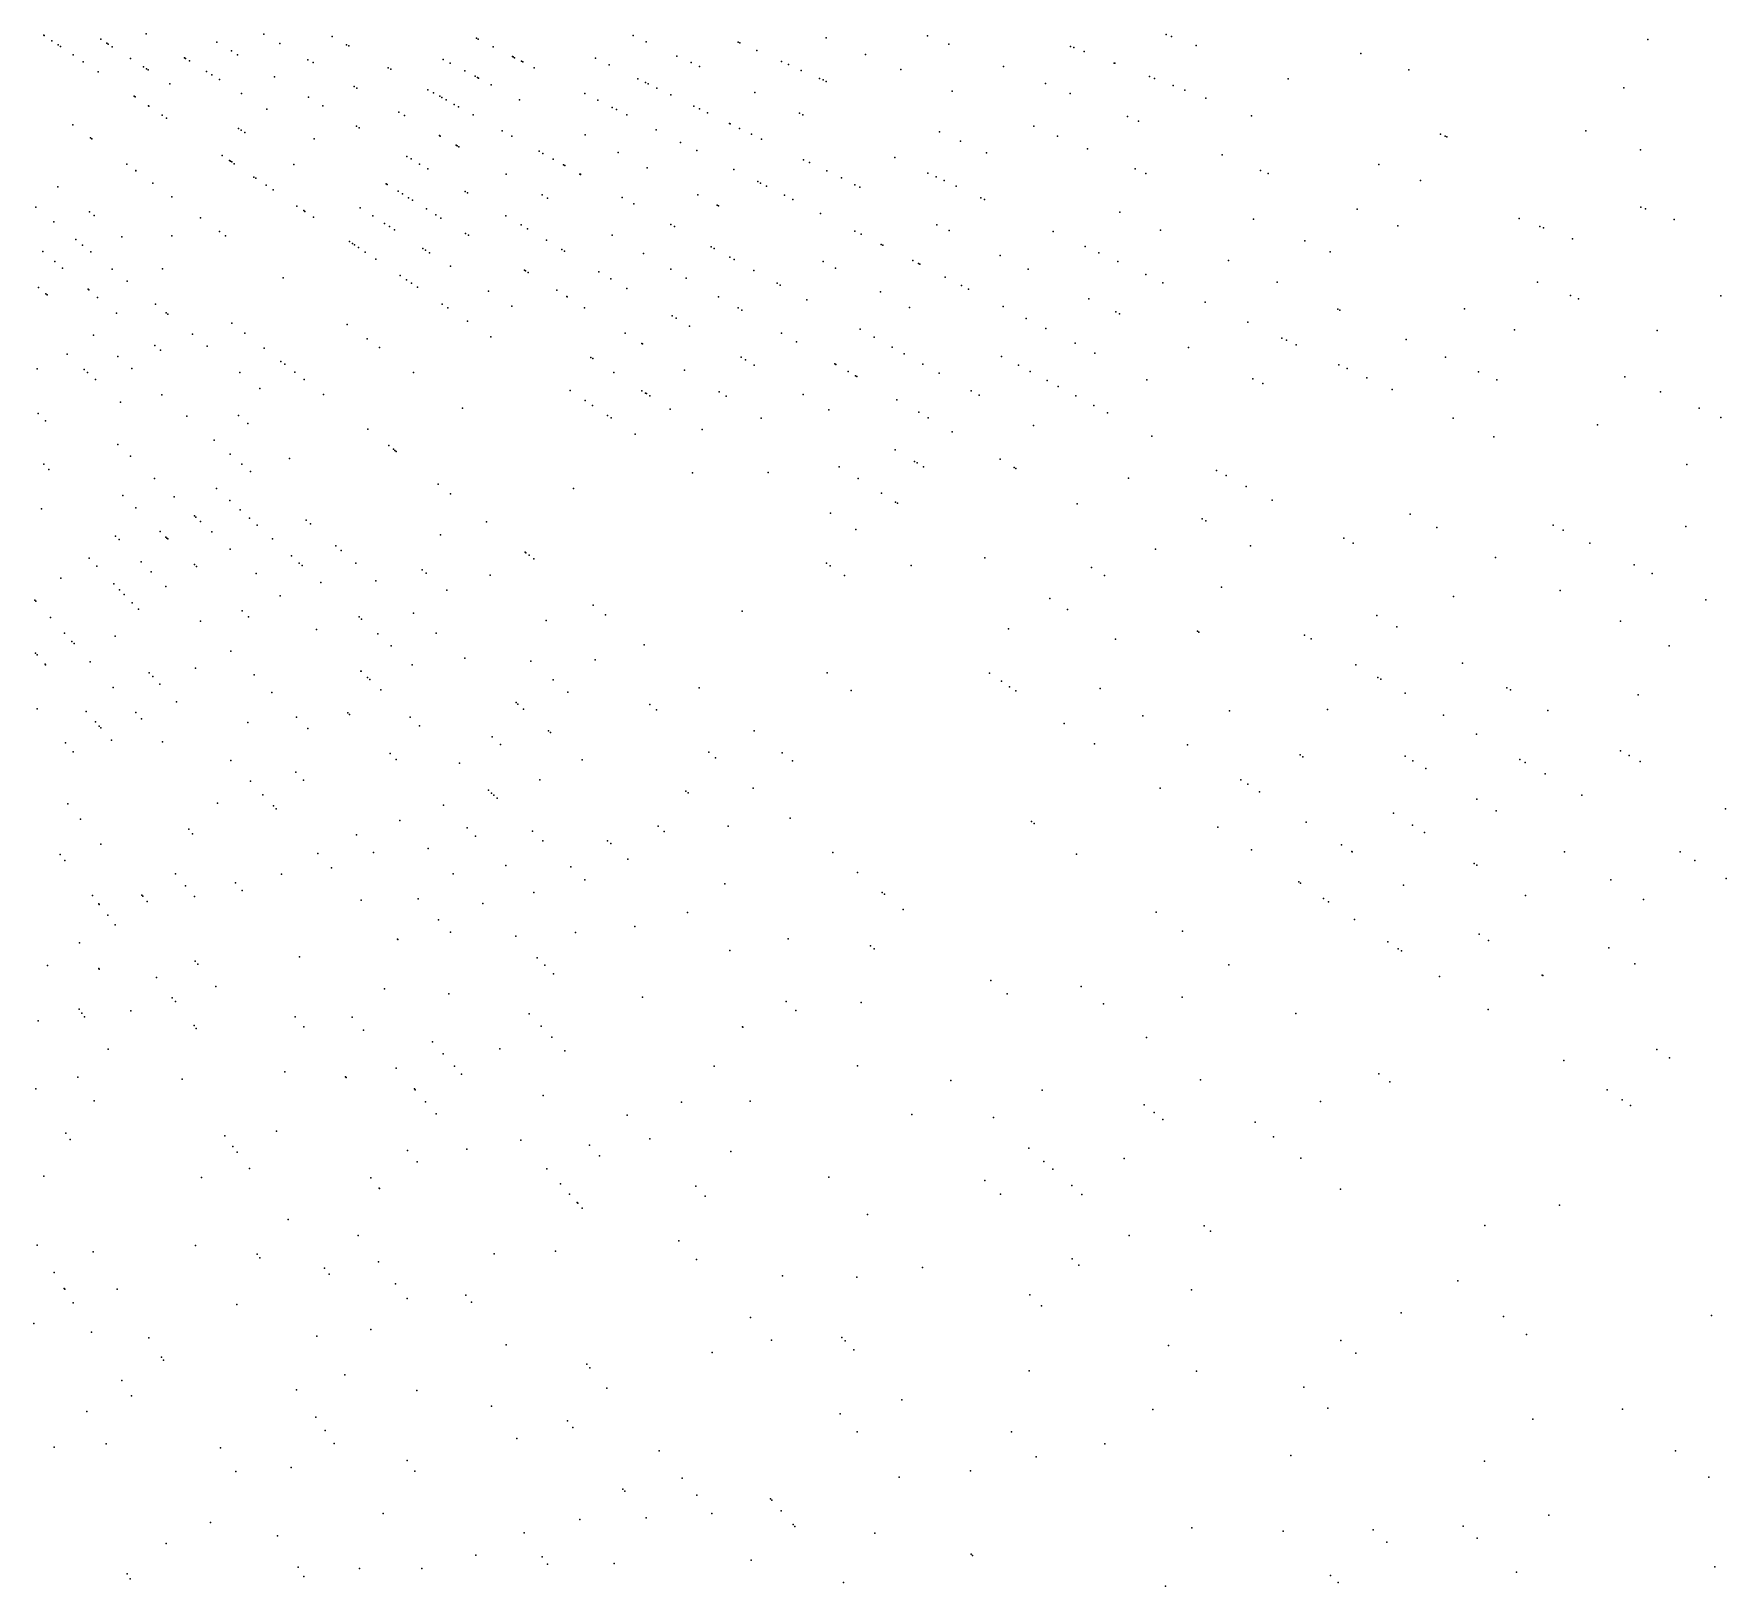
# Model space of a CAD drawing. Header units: metres. Extents: x -4327 to 4266, y -3886 to 3992.
# Drawn here: x 103.6 to 237.5, y -193.2 to -70.3 of the extents above; entities that cross this region are included whole.
import ezdxf

# ---------------------------------------------------------------- set-up
doc = ezdxf.new("R2010")
doc.units = ezdxf.units.M

msp = doc.modelspace()

# ---------------------------------------------------------------- linework, layer by layer
for p in [(104.35, -70.38, -114.64), (104.39, -70.41, 2467.04), (104.98, -70.81, -119.7), (108.85, -70.69, 2463.58), (112.45, -70.27, -117.25), (118.05, -70.93, -118.6), (121.76, -70.3, -117.91), (127.17, -70.49, -115.59), (138.59, -70.62, -116.35), (138.72, -70.68, -116.59), (151, -70.41, -119.87), (152.04, -70.9, -115.63), (159.32, -70.94, -117.43), (159.44, -70.99, 2486.13), (166.27, -70.58, -119.35), (174.29, -70.42, -118.1), (193.18, -70.31, 2465.95), (193.61, -70.47, -119.63), (231.32, -70.72, -99.35), (105.48, -71.15, -115), (105.68, -71.28, -118.8), (106.66, -71.94, -118.99), (109.34, -71.01, -118.23), (109.45, -71.08, -118.09), (109.77, -71.29, -117.66), (111.21, -72.22, -117.25), (115.49, -72.17, -118.84), (115.56, -72.21, -116.45), (119.2, -71.62, -118.57), (119.69, -71.92, -118.67), (123.03, -71.03, 2466.16), (125.26, -72.32, -116.54), (128.32, -71.13, -118.74), (128.49, -71.22, -118.9), (135.96, -72.29, -116.76), (139.92, -71.29, -115.61), (141.44, -72.07, -118.34), (141.51, -72.1, -118.66), (141.62, -72.16, -118.08), (148.01, -72.19, -116.99), (154.47, -72.03, -120.53), (160.8, -71.59, -117.26), (169.39, -71.9, 2485.45), (175.98, -71.1, 2489.78), (185.63, -71.26, 2466.25), (185.89, -71.36, -124.34), (186.7, -71.67, 2480.45), (195.56, -71.18, -120.53), (208.6, -71.83, 2482.72), (107.47, -72.49, 2460.59), (108.66, -73.29, -118.21), (112.24, -72.89, 2488.65), (112.49, -73.05, -120.04), (112.6, -73.12, -119.9), (115.89, -72.41, -115.62), (117.22, -73.25, 2469.89), (117.66, -73.52, -118.95), (122.61, -73.67, -116.93), (125.66, -72.55, -116.78), (125.66, -72.55, -119.94), (131.61, -72.96, -118.03), (131.82, -73.07, 2497.71), (136.52, -72.59, -115.92), (137.68, -73.2, -119.99), (138.49, -73.63, -119.2), (142.16, -72.43, 2465.09), (142.26, -72.49, -117.94), (143.17, -72.95, -119.51), (149.09, -72.72, -120.03), (155.59, -72.55, -118.33), (156.24, -72.86, -117.72), (162.74, -72.46, -116.31), (163.3, -72.7, -116.29), (164.31, -73.16, 2484.5), (172.18, -73.09, 2489.48), (180.32, -72.86, -120.42), (189.07, -72.58, 2478.24), (189.12, -72.6, -117.62), (191.87, -73.65, 2481.5), (212.39, -73.13, 2496.92), (114.32, -74.24, -119.08), (118.25, -73.89, 2467.56), (120, -74.98, -118.01), (128.92, -74.43, -118.47), (129.14, -74.56, -118.55), (134.74, -74.69, -117.08), (135.2, -74.94, 2493.96), (138.67, -73.73, -120.17), (138.76, -73.78, -117.96), (139.76, -74.31, -118.53), (147.18, -74.99, -118.43), (151.36, -73.83, -119.5), (151.97, -74.12, -115.46), (152.18, -74.22, -114.68), (152.87, -74.56, -119.3), (160.62, -74.9, -122.16), (165.75, -73.8, 2487.39), (166.03, -73.92, -114.88), (166.27, -74.03, -119.54), (176.25, -74.82, -125.61), (183.65, -74.2, -114.43), (185.59, -74.98, -124.55), (192.27, -73.8, -120.78), (193.75, -74.37, -120.04), (194.68, -74.73, -118.81), (202.86, -73.83, -124.09), (229.43, -74.55, 2484.06), (111.5, -75.21, -116.98), (111.57, -75.25, -119.92), (112.64, -75.97, -119.21), (112.66, -75.99, -116.51), (122.01, -76.24, -116.31), (125.3, -75.29, -115.82), (126.43, -75.97, -118.97), (135.69, -75.21, -120.19), (135.85, -75.3, -115.39), (136.19, -75.49, -117.8), (136.84, -75.85, -115.97), (137.18, -76.04, -119.61), (142, -75.5, -116.78), (148.2, -75.51, 2485.69), (149.34, -76.09, 2484.6), (149.67, -76.26, -114.44), (153.98, -75.1, 2498.88), (155.8, -75.99, 2488.72), (156.25, -76.21, -122.65), (196.33, -75.36, 2473.58), (106.65, -77.48, 2502.28), (113.71, -76.7, 2499.74), (114.07, -76.94, -118.36), (129.1, -77.57, -118.27), (132.46, -76.48, -117.7), (132.9, -76.73, -116.63), (138.33, -76.68, -118.71), (150.5, -76.69, -116.16), (156.88, -76.52, -117.66), (158.62, -77.36, -117.02), (158.69, -77.4, -123.56), (164.16, -76.55, -114.91), (164.44, -76.68, -114.41), (182.73, -77.57, 2462.26), (190.12, -76.81, -116.83), (190.99, -77.17, 2487.23), (199.96, -76.76, -120.49), (108.04, -78.5, -116.54), (108.16, -78.58, -119.78), (119.75, -77.77, 2502.43), (119.96, -77.9, -116.93), (120.25, -78.09, 2465.58), (125.74, -78.57, -118.41), (129.32, -77.7, -117.94), (135.68, -78.33, -114.42), (135.72, -78.36, -118.96), (140.62, -77.95, -117.69), (141.39, -78.37, -118.6), (147.19, -78.26, -115.85), (152.83, -77.87, 2462.53), (154.76, -78.86, -121.55), (159.42, -77.75, -115.67), (160.38, -78.22, -116.78), (161.16, -78.6, -120.44), (175.25, -78.02, 2498.4), (176.9, -78.76, 2486.47), (184.6, -78.36, 2487.43), (214.91, -78.22, -116.14), (215.28, -78.36, -123.99), (215.42, -78.41, -120.53), (226.41, -77.96, 2479.72), (118.48, -79.91, -117.09), (119.04, -80.29, 2469.08), (119.12, -80.34, -116.93), (133.09, -79.97, -120.84), (133.42, -80.17, -115.37), (136.98, -79.08, 2464.68), (136.98, -79.08, -119.53), (137.08, -79.14, -115.59), (137.2, -79.21, -118.77), (143.55, -79.57, -116.46), (143.84, -79.73, -119.42), (144.68, -80.2, 2472.22), (149.81, -79.66, -115.05), (156.05, -79.51, -117.23), (156.05, -79.51, -117.23), (164.49, -80.23, -118.92), (171.71, -80.07, -119.03), (178.97, -79.68, -124.28), (186.97, -79.36, -120.17), (197.62, -79.84, 2475.09), (230.75, -79.46, 2470.98), (110.91, -80.58, -118.19), (111.63, -81.1, -118.3), (111.64, -81.11, 2490.18), (119.22, -80.41, 2496.36), (119.42, -80.55, 2454.03), (120.98, -81.61, -116.93), (121.13, -81.7, -115.51), (124.14, -80.62, -119.13), (134.1, -80.58, -119.31), (134.74, -80.96, 2492.05), (140.96, -81.38, -117.51), (145.49, -80.65, -120.24), (145.59, -80.7, -116.62), (146.79, -81.37, -121.17), (146.82, -81.38, -115.03), (146.84, -81.4, -117.63), (152.1, -80.87, -117.91), (158.97, -81, 2464.55), (164.95, -80.45, -118.12), (166.32, -81.12, -118.53), (167.48, -81.68, 2480.01), (174.32, -81.29, 2487.32), (174.98, -81.59, 2461.69), (190.73, -80.96, -120.61), (191.57, -81.32, 2480.03), (200.67, -81.08, -118.51), (201.27, -81.32, -117.32), (210.03, -80.62, 2470.53), (105.45, -82.39, -119.64), (112.97, -82.08, -117.89), (121.96, -82.26, -119.06), (122.5, -82.62, -118.65), (131.45, -82.14, 2457.37), (131.53, -82.19, 2480.41), (132.4, -82.73, -119.73), (132.73, -82.94, -118.41), (137.71, -82.74, -117.86), (137.88, -82.85, 2464.51), (143.79, -83.02, -115.92), (156.11, -83.01, -121.45), (160.87, -81.97, 2493.97), (161.09, -82.08, -118.18), (161.56, -82.32, -119.66), (162.99, -83.05, -118.58), (168.56, -82.21, -117.4), (168.94, -82.4, 2501.7), (175.61, -81.89, -119.69), (176.56, -82.33, -115.54), (213.33, -81.89, 2494.3), (103.71, -83.98, 2481.66), (107.97, -84.35, 2472.46), (114.47, -83.17, -116.84), (124.38, -83.9, -118.61), (124.92, -84.26, 2497.21), (125.02, -84.33, -117.62), (129.39, -84.03, -119.26), (133.22, -83.24, -115.11), (133.54, -83.44, -114.6), (134.63, -84.13, -118.75), (144.23, -83.27, -115.2), (150.13, -83.22, -120.54), (151.06, -83.73, -117.25), (157.64, -83.82, -119.79), (157.75, -83.88, -119.59), (163.64, -83.38, 2499.01), (178.51, -83.24, -119.74), (178.8, -83.38, -119.2), (189.53, -84.38, -116.11), (208.3, -84.16, -126.86), (230.76, -83.99, 2472.59), (231.13, -84.13, 2476.57), (105.14, -85.14, -119.49), (108.33, -84.64, -115.42), (116.75, -84.83, -116.15), (125.71, -84.79, -116.55), (130.39, -84.68, -116.03), (131.32, -85.28, -115.8), (131.71, -85.53, -122.22), (135.38, -84.59, -121.73), (135.78, -84.85, -117.33), (140.91, -84.67, -116.52), (142.13, -85.4, -120.12), (142.64, -85.71, -120.14), (153.99, -85.36, -116.74), (154.28, -85.52, -116.69), (165.83, -84.5, 2495.32), (175.05, -85.38, 2466.07), (200.1, -84.94, 2461.42), (211.54, -85.47, 2475.51), (221.13, -84.89, -123.22), (222.78, -85.52, -119.22), (223.05, -85.62, -119.2), (233.41, -84.96, 2473.56), (106.89, -86.56, -115.73), (107.42, -86.99, -118.78), (110.53, -86.35, 2482.04), (114.48, -86.27, 2465.09), (118.25, -85.92, -115.43), (118.72, -86.26, 2476.91), (128.55, -86.71, -115.33), (128.78, -86.86, -119.12), (128.93, -86.96, -118.06), (132.11, -85.79, -114.51), (137.74, -86.07, -120.52), (137.96, -86.21, -116.77), (144.13, -86.6, 2492.58), (149.33, -86.21, -118.99), (168.56, -85.89, -119), (169.04, -86.13, -118.62), (170.63, -86.94, -115.71), (170.76, -87.01, 2478.35), (176.02, -85.85, -114.28), (184.25, -85.92, -121.33), (192.75, -85.82, 2481.8), (204.17, -86.66, 2480.6), (225.35, -86.5, 2485.56), (104.28, -87.5, -118.92), (105.21, -88.29, -115.57), (108.08, -87.52, -117.41), (129.25, -87.18, -115.03), (129.78, -87.54, -116.69), (130.62, -88.1, -115.32), (134.35, -87.25, -118.06), (134.57, -87.39, -118.12), (134.89, -87.6, -117.19), (145.36, -87.34, -118.26), (145.56, -87.46, 2496.98), (151.83, -87.66, 2459.01), (157.17, -87.12, -114.82), (157.42, -87.26, -115.29), (158.66, -87.94, 2468.34), (158.99, -88.13, -118.97), (166.03, -88.28, -116.58), (173.14, -88.22, 2477.64), (180.06, -87.82, -118.97), (186.78, -87.1, 2488.48), (186.79, -87.1, 2472.17), (187.86, -87.6, -114.38), (189.37, -88.3, 2473.69), (198.12, -88.21, 2455.69), (206.18, -87.52, 2474.63), (105.84, -88.81, -118.85), (109.77, -88.89, -117.54), (113.74, -88.86, 2482.06), (123.29, -89.58, 2502.86), (132.56, -89.41, 2491.62), (133.05, -89.74, -120.18), (136.54, -88.67, -116.6), (142.39, -88.98, -118.05), (142.48, -89.03, -115.27), (142.7, -89.17, -119.27), (148.28, -89.1, 2464.19), (149.23, -89.67, -118.33), (153.97, -88.89, -115.94), (155.19, -89.6, -119.24), (160.56, -89, -117.58), (167.03, -88.81, 2463.75), (173.59, -88.45, 2501.68), (173.7, -88.51, -122.04), (175.69, -89.52, -118.4), (182.28, -88.91, -116.72), (191.57, -89.33, 2486.28), (103.94, -90.36, -117.83), (104.51, -90.85, 2474.38), (104.62, -90.94, -117.94), (107.85, -90.49, 2491.28), (107.9, -90.54, -117.22), (110.96, -89.85, -116.07), (133.45, -90.01, -117.42), (133.92, -90.33, -119.19), (139.56, -90.63, -119.73), (144.95, -90.57, 2493.15), (145.74, -91.07, -120.69), (145.77, -91.09, 2467.77), (150.49, -90.42, -116.13), (157.75, -91.08, -120.21), (162.39, -90.01, -117.08), (162.65, -90.16, -117.55), (170.58, -90.7, 2480.74), (176.99, -90.18, 2497.86), (177.55, -90.47, 2488.53), (192.94, -89.97, 2472.1), (201.98, -89.93, -124.53), (222.58, -89.93, 2471.87), (225.19, -90.98, -124.67), (237.1, -91.01, 2474.75), (108.6, -91.13, 2484.71), (110.1, -92.39, -115.68), (113.19, -91.66, -115.27), (114.04, -92.35, -115.1), (135.89, -91.66, 2490.36), (136.34, -91.96, -114.69), (141.4, -91.83, -119.23), (147.16, -91.95, -117.39), (159.3, -91.97, -118.39), (159.59, -92.14, -118.32), (164.75, -91.32, -121.67), (172.87, -91.92, 2479.03), (180.29, -91.86, 2476), (187.07, -91.24, 2496.59), (189.2, -92.28, -124.38), (189.51, -92.43, 2464.25), (196.27, -91.52, 2498.88), (206.77, -92.06, -121.22), (206.94, -92.14, 2472.65), (216.8, -92.03, 2495.91), (225.83, -91.24, -123.85), (114.17, -92.45, -118.11), (119.23, -93.16, 2462.86), (128.37, -93.27, -118.02), (137.9, -93.02, -119.82), (154.08, -92.58, -114.73), (154.4, -92.78, -114.14), (155.47, -93.42, -114.51), (168.96, -93.66, -114.86), (182.1, -92.79, 2500.91), (183.67, -93.59, -120.44), (199.65, -93.1, 2478.98), (220.77, -93.71, 2483.7), (232.07, -93.76, -126.07), (108.28, -94.13, -115.99), (113.13, -94.93, -117.54), (116.13, -94.04, 2499.04), (117.29, -94.98, -117.06), (120.26, -93.96, -116.51), (129.95, -94.41, 2481.81), (130.91, -95.11, -116.69), (139.73, -94.25, -119.74), (150.38, -93.97, -116.19), (151.7, -94.79, -119.73), (151.75, -94.82, -119.64), (162.74, -93.96, -116.78), (163.92, -94.64, -116.49), (170.07, -94.27, -119.53), (171.49, -95.06, 2482.77), (185.98, -94.76, -119.98), (194.96, -95.09, -119.7), (202.35, -94.36, 2497.04), (202.71, -94.53, 2471.15), (203.49, -94.89, -120.88), (212.18, -94.47, 2461.32), (106.2, -95.62, -119.84), (110.2, -95.8, -114.4), (113.58, -95.31, 2502.61), (121.79, -95.15, 2493.46), (123.12, -96.2, -118.75), (123.43, -96.43, -118.23), (147.64, -95.88, -116.31), (147.8, -95.98, -116.03), (159.55, -95.87, 2495.57), (159.89, -96.07, -116.63), (166.96, -96.39, 2493.06), (167.04, -96.44, 2476.75), (172.46, -95.6, -118.4), (173.92, -96.41, -117.06), (180.17, -95.8, 2463.81), (187.54, -95.56, 2475.82), (215.3, -95.86, 2468.78), (103.81, -96.8, -116.3), (107.55, -96.84, 2488.8), (107.81, -97.08, -115.6), (108.43, -97.63, 2485.72), (111.31, -96.76, -117.78), (119.87, -97.07, -116.83), (124.21, -97.05, -118.58), (124.97, -97.64, -117.29), (133.61, -97.07, -115.44), (149.47, -97.07, -115.26), (155.06, -96.89, -118.25), (160.59, -96.49, 2493.47), (168.03, -97.01, -113.93), (168.61, -97.35, -118.65), (168.7, -97.4, -114.1), (175.22, -97.13, -117.49), (181.5, -96.5, 2482), (182.43, -97, -117.12), (183.77, -97.71, -114.41), (191.65, -97.65, 2497.76), (200.05, -97.57, 2489.32), (206.86, -96.46, 2476.5), (207.53, -96.77, 2499.53), (209.08, -97.5, -119.37), (217.91, -97.02, 2484.33), (219.36, -97.67, -125.08), (229.49, -97.41, -125.24), (113.7, -98.84, -116.59), (121.45, -98.35, -114.52), (126.49, -98.82, 2480.06), (146.02, -98.49, -116.64), (151.7, -98.52, -121.22), (151.99, -98.71, -118.89), (152.05, -98.74, -118.79), (152.32, -98.92, -118.3), (157.82, -98.62, 2495.07), (158.37, -98.96, 2467.44), (164.45, -98.81, 2463.54), (177.76, -98.54, -119.95), (178.38, -98.88, 2462.57), (184.65, -98.18, 2475.93), (186.05, -98.92, 2494.62), (200.85, -97.96, 2468.91), (211.09, -98.43, 2497.41), (232.33, -98.62, -123.53), (103.89, -100.33, -115.21), (110.43, -99.43, -118), (137.49, -99.89, 2478.93), (147.2, -99.29, -115.38), (147.79, -99.69, 2500.4), (153.94, -99.97, -117.15), (166.5, -100.04, -119.39), (171.87, -99.23, 2495.62), (173.61, -100.23, -118.75), (187.47, -99.68, -127.66), (188.55, -100.26, 2479.82), (235.38, -99.91, -128.1), (104.49, -100.9, 2497.78), (115.66, -100.54, 2494.55), (119.77, -100.49, -114.44), (120.5, -101.11, 2493.79), (129.99, -101.56, -115.71), (148.97, -100.48, 2501.05), (149.25, -100.67, -114.76), (156.45, -101.6, -123.55), (161.13, -100.68, -115.79), (174.35, -100.66, -116.3), (176.26, -101.77, -118.47), (182.7, -101.27, 2489.25), (215.91, -100.68, -124.93), (227.34, -101.22, -130.5), (237.1, -100.64, 2470.11), (110.2, -102.77, 2497.21), (117.83, -102.43, -120.55), (131.65, -102.85, -114.88), (151.16, -101.96, -119.04), (192.05, -102.12, 2494.03), (219.12, -102.18, -126.78), (104.34, -104.34, -117.3), (111.2, -103.7, 2497.13), (119.09, -103.53, 2458.94), (120.03, -104.34, -116.68), (123.8, -103.88, 2475.98), (132.03, -103.15, 2483.61), (132.14, -103.24, -113.97), (132.24, -103.32, 2487.6), (171.74, -103.19, -121.36), (173.28, -104.12, -120.8), (173.48, -104.24, 2493.3), (180.05, -103.95, 2477.54), (180.05, -103.95, -115.32), (234.4, -104.36, -120.58), (104.75, -104.75, 2500.37), (113.11, -105.48, -115.03), (120.7, -104.92, 2492.12), (155.71, -105.03, -119.29), (161.69, -105, -116.49), (167.3, -104.54, -116.28), (168.8, -105.48, -121.6), (173.98, -104.54, -119.93), (181.16, -104.59, -119.18), (181.3, -104.68, 2494.73), (190.22, -105.44, 2462.67), (197.17, -104.84, 2497.54), (197.93, -105.24, -119.43), (110.6, -106.81, -118.71), (114.67, -106.93, -114.24), (118.01, -106.25, -117.43), (135.56, -105.91, -116.92), (136.55, -106.68, -116.4), (146.27, -106.27, 2478.66), (170.65, -106.63, 2495.9), (199.52, -106.09, 2481.48), (104.17, -107.87, -117.89), (111.63, -107.8, -115.16), (116.27, -108.43, -117.17), (119.07, -107.21, 2454.78), (119.88, -107.94, 2471.49), (166.61, -108.2, -117.39), (171.77, -107.33, -124.5), (171.92, -107.43, 2497.54), (186.15, -107.47, 2496.01), (201.58, -107.18, 2477.25), (212.51, -108.28, -121.12), (113.56, -109.67, -117.42), (116.38, -108.52, -117.41), (116.76, -108.88, -117.12), (117.64, -109.7, 2485.3), (120.63, -108.62, 2486.96), (121.23, -109.16, 2499.43), (125.12, -108.77, -118.87), (125.45, -109.05, -115.65), (139.4, -108.91, 2481.2), (168.63, -109.51, -118.22), (196.05, -108.67, 2491.69), (196.32, -108.82, 2479.86), (214.63, -109.36, -120.84), (223.82, -109.16, -125.26), (224.61, -109.55, -127.94), (234.32, -109.26, -126.89), (110.03, -110.03, -114.17), (110.31, -110.31, -114.06), (114.02, -110.11, -116.56), (114.1, -110.19, -118.92), (114.16, -110.24, -116.3), (119.09, -111.06, 2474.15), (122.44, -110.25, -115.57), (127.46, -110.8, 2503.56), (127.88, -111.17, -118.03), (135.76, -109.93, -116.1), (192.34, -111.05, -114.77), (199.86, -110.79, 2479.49), (207.26, -110.2, -122.44), (207.99, -110.59, 2481.85), (226.73, -110.58, -128.27), (107.93, -111.77, -114.91), (107.94, -111.78, -118.63), (108.55, -112.41, -114.12), (112.06, -112.06, 2490.71), (116.27, -112.28, 2476.48), (116.44, -112.44, -116.19), (123.95, -111.6, -118.76), (124.57, -112.16, -114.06), (124.79, -112.36, -118.89), (129.04, -112.17, -117.58), (142.45, -111.29, -114.54), (142.51, -111.34, 2479.41), (142.77, -111.55, 2483.9), (143.15, -111.84, -113.58), (166.31, -112.18, 2488.18), (166.6, -112.37, -120.37), (173, -112.35, -122.19), (178.83, -111.75, -122.75), (187.27, -112.52, 2473.87), (219.26, -111.72, -127.17), (230.24, -112.29, 2496.14), (105.7, -113.35, -117.52), (109.9, -113.8, 2465.18), (112.86, -112.86, -115.9), (121.16, -112.98, 2496.26), (126.27, -113.69, -117.8), (130.63, -113.56, 2465.68), (134.3, -112.69, 2478.06), (134.62, -112.96, -115.42), (139.68, -113.11, -114.3), (167.73, -113.14, -118.06), (188.32, -113.15, -119.83), (231.67, -112.99, 2471.85), (103.64, -115.1, 2476.91), (103.71, -115.18, 2500.45), (110.35, -114.27, -116.94), (110.71, -114.64, -116.65), (114.01, -114.01, 2470.24), (123.07, -114.76, 2474.28), (136.24, -114.32, -114.46), (183.98, -114.97, 2487.56), (197.58, -114.07, 2475.51), (215.95, -114.82, -123.53), (224.38, -114.33, -124.1), (235.92, -115.07, -123.88), (104.87, -116.47, -116.44), (111.35, -115.3, -116.66), (111.84, -115.82, -116.11), (120.06, -115.94, -114.24), (120.56, -116.42, 2484.35), (129.31, -116.43, 2478.65), (133.61, -116.14, 2502.25), (147.83, -115.5, 2478.66), (148.81, -116.26, 2495.11), (159.63, -115.98, 2481.17), (185.39, -115.85, 2490.93), (209.86, -116.32, 2499.01), (105.98, -117.7, -116.73), (116.75, -116.75, -118.52), (125.93, -117.43, 2472.01), (129.5, -116.6, 2463.09), (130.8, -117.77, 2487.78), (135.41, -117.71, -117.56), (144.11, -116.7, -116.51), (180.72, -117.36, -125.27), (195.66, -117.56, 2476.75), (195.78, -117.63, 2478.25), (204.15, -117.86, -120.52), (211.45, -117.21, -122.44), (229.16, -116.76, -128.49), (106.58, -118.37, -115.92), (106.74, -118.54, -117.3), (110, -117.96, -116.98), (119.15, -119.15, -118.06), (131.84, -118.71, -115.14), (151.86, -118.64, -117.59), (189.17, -118.2, -123.57), (204.68, -118.17, 2475.74), (233.01, -118.72, -125.35), (103.7, -119.3, -117.57), (103.81, -119.42, -119.44), (104.46, -120.16, -116.01), (104.49, -120.21, -118.46), (108.03, -119.98, -115.49), (116.35, -120.48, 2462.81), (133.51, -120.21, -113.97), (137.67, -119.68, 2500.86), (142.91, -119.92, 2464.95), (147.98, -119.83, 2462.4), (208.2, -120.21, 2489.67), (216.65, -120.09, -127.84), (112.7, -120.86, 2469.73), (112.98, -121.15, -119.05), (113.53, -121.75, 2467.64), (121.01, -121.01, -116.45), (129.44, -120.71, 2482.45), (129.46, -120.72, -115.3), (129.98, -121.21, -120.09), (130.16, -121.37, 2496.16), (144.68, -121.4, 2477.56), (166.35, -120.86, -118.34), (179.2, -120.87, 2494.15), (180.15, -121.51, -122.09), (209.94, -121.21, -118.32), (210.18, -121.35, 2457.29), (109.85, -122, -118.12), (114.84, -123.15, 2496.08), (122.41, -122.41, 2465.93), (131.03, -122.19, -117.95), (141.73, -123.21, 2499.45), (145.84, -122.37, 2479.45), (156.22, -122.05, 2492.88), (168.25, -122.24, 2478.29), (180.8, -121.95, 2484.95), (181.28, -122.27, -122.22), (187.98, -122.08, 2476.38), (212.1, -122.46, -122.86), (220.16, -122.04, 2479.51), (220.46, -122.2, -129.21), (230.56, -122.59, -123.24), (103.81, -123.71, -114.99), (107.71, -123.9, -118.12), (111.63, -123.98, -117.84), (112.09, -124.49, -113.33), (124.35, -124.35, -115.23), (128.42, -124.01, 2484.85), (128.55, -124.14, -118.63), (133.36, -124.36, 2499.86), (141.88, -123.34, 2466.09), (142.33, -123.73, -115.22), (152.32, -123.35, -118.43), (152.84, -123.77, 2490.25), (191.34, -124.26, -121.55), (198.2, -123.85, 2491.31), (205.97, -123.76, 2474.36), (215.14, -124.21, -130.27), (223.4, -123.83, 2475.61), (108.43, -124.73, 2490.27), (108.73, -125.08, 2497.26), (108.85, -125.21, -118.27), (120.51, -124.79, 2471.17), (125.25, -125.25, -113.73), (134.1, -125.05, 2495.02), (139.84, -125.92, 2486.39), (144.3, -125.44, -119.55), (144.46, -125.58, -122.02), (160.57, -125.45, 2493.44), (185.13, -124.87, -122.59), (217.76, -125.72, -123.75), (106.06, -126.4, 2486.28), (106.66, -127.11, 2500.25), (109.7, -126.19, -113.78), (113.74, -126.32, 2499.48), (131.77, -127.25, -123.19), (140.51, -126.52, 2462.5), (157, -127.14, 2488.81), (162.8, -127.19, -113.56), (187.52, -126.48, -128.22), (194.88, -126.55, 2476.87), (229.16, -127.02, -123.13), (119.15, -127.78, -115.16), (132.24, -127.7, 2501.5), (137.25, -127.99, 2479.66), (146.96, -127.75, 2482.88), (157.53, -127.57, 2463.93), (163.61, -127.83, -113.24), (203.8, -127.35, -122.53), (204.02, -127.49, 2463.28), (212.11, -127.45, 2491.49), (212.71, -127.81, -128.06), (213.75, -128.43, -122.89), (221.19, -127.7, -123.62), (221.6, -127.94, 2493.4), (229.83, -127.4, 2480.62), (230.71, -127.88, -121.69), (120.7, -129.44, 2463.4), (124.29, -128.71, -113.24), (124.9, -129.34, 2464.95), (143.61, -129.31, 2499.04), (199.11, -129.31, -124.33), (199.67, -129.67, 2493.91), (223.2, -128.86, 2497.99), (106.26, -131.22, -116.25), (118.09, -131.16, -114.27), (121.69, -130.5, 2464.8), (139.56, -130.14, 2503.24), (139.8, -130.37, -114.36), (139.98, -130.53, -119.24), (140.23, -130.77, 2479.6), (155.17, -130.21, 2478.74), (155.35, -130.35, 2464.92), (160.51, -129.98, -113.67), (192.71, -129.98, 2492.43), (200.58, -130.26, 2462.66), (217.79, -130.86, -131.3), (226.1, -130.54, 2477.53), (107.25, -132.44, 2466.12), (122.52, -131.39, 2500.55), (122.73, -131.61, -113.48), (132.53, -132.53, 2476.42), (136, -131.34, -113.95), (163.44, -132.35, 2489.88), (182.52, -132.61, 2462.69), (211.18, -131.96, -127.48), (219.31, -131.78, 2493.16), (237.47, -131.63, 2472.89), (115.82, -133.24, -118.73), (116.13, -133.59, -113.92), (129.1, -133.68, -122.35), (137.86, -133.13, 2478.35), (138.53, -133.77, -112.94), (143.04, -133.39, -120.07), (152.97, -132.98, 2497.04), (153.45, -133.4, -125.13), (158.51, -133, 2498.45), (182.74, -132.77, 2495.55), (197.28, -133.06, 2492.67), (204.27, -132.66, 2493.88), (212.69, -132.9, -128.39), (213.64, -133.5, -124.49), (105.65, -135.23, 2463.78), (108.85, -134.42, 2463.94), (126.03, -135.15, 2495.92), (130.45, -135.08, 2481.15), (134.77, -134.77, 2500.25), (143.85, -134.14, 2490.5), (148.98, -134.14, -118.75), (149.23, -134.36, -122.08), (166.81, -135.08, 2476.72), (186.1, -135.21, 2481.11), (199.95, -134.87, -120.82), (207.06, -134.47, 2458.63), (207.88, -135, -125.87), (207.91, -135.02, -130.17), (224.72, -135.02, -120.43), (233.87, -135.02, -121.2), (106.02, -135.7, -114.86), (127.11, -136.3, -121.54), (140.93, -136.1, 2498.08), (146.08, -136.22, -115.54), (150.59, -135.6, 2463.18), (217.56, -135.94, 2473.23), (217.78, -136.09, 2489.04), (235.04, -135.7, 2497.04), (114.76, -136.76, -117.54), (115.56, -137.72, 2502.3), (119.51, -137.48, 2497.37), (123.17, -136.79, 2486.2), (136.75, -136.75, -117.43), (147.17, -137.24, 2479.1), (158.25, -137.56, 2482.41), (168.77, -136.67, -117.68), (203.69, -137.39, -129.53), (203.83, -137.49, 2475.57), (211.98, -137.66, -120.47), (228.38, -137.23, 2463.89), (237.52, -137.13, 2497.99), (108.2, -138.49, -113.11), (108.71, -139.14, 2495.76), (108.74, -139.18, 2496.51), (112.11, -138.44, -112.61), (112.19, -138.54, -112.41), (112.53, -138.96, -117.58), (116.27, -138.57, 2498.71), (120.04, -138.09, 2489.79), (129.48, -138.85, 2472.72), (133.98, -138.74, 2494.05), (139.11, -139.11, -119.16), (143.14, -138.23, 2485.05), (170.71, -138.24, -115.65), (170.89, -138.38, 2474.5), (205.65, -138.71, 2456.76), (206.03, -138.97, -127.91), (221.64, -138.49, -120.4), (230.99, -138.8, -129.53), (109.41, -140.04, -117.42), (135.59, -140.41, 2471.55), (155.29, -139.82, -119.06), (172.37, -139.59, -113.7), (192.4, -139.79, 2462.79), (208.11, -140.37, -122.35), (110, -140.8, -117.77), (132.35, -141.93, 2474.4), (132.37, -141.95, 2492.2), (136.54, -141.39, 2471.7), (141.71, -141.71, -118.86), (146.43, -141.4, 2457.84), (151.12, -140.92, 2462.35), (163.26, -141.92, 2480.33), (194.49, -141.31, -127.24), (217.96, -141.54, 2492.24), (107.17, -142.22, 2497.66), (124.6, -143.33, 2473.47), (158.64, -142.84, 2494.88), (169.79, -142.47, -118.86), (170.07, -142.71, 2498.4), (210.75, -142.15, -123.22), (211.57, -142.7, -125.76), (211.82, -142.87, 2489.67), (218.7, -142.03, 2461.73), (228.22, -142.61, -125.05), (104.65, -144.03, -116.93), (108.7, -144.25, -117.09), (108.74, -144.3, -116.99), (116.34, -143.67, 2478.62), (116.53, -143.91, 2464.55), (143.41, -143.41, 2481.73), (144, -144, 2475.39), (198.15, -143.96, 2493.75), (230.28, -143.9, 2485.71), (113.26, -144.96, 2466.4), (117.96, -145.67, -112.28), (131.33, -145.86, 2485.26), (144.69, -144.69, 2503.9), (179.31, -145.2, 2474.01), (186.46, -145.68, 2464.42), (214.82, -144.9, 2458.88), (222.96, -144.79, 2496.64), (223, -144.82, 2458.91), (114.51, -146.57, 2475.52), (114.76, -146.88, -114.01), (136.4, -146.27, 2497.76), (151.74, -146.53, 2497.36), (163.11, -146.87, 2485.33), (169.04, -146.95, 2474.63), (180.61, -146.26, 2491.94), (188.23, -147.06, -126.93), (194.46, -146.53, 2465.26), (103.91, -148.4, 2502.45), (107.14, -147.47, -114.94), (107.37, -147.78, -121.26), (107.58, -148.07, -117.51), (111.23, -147.6, 2477.87), (124.24, -148.07, 2499.54), (128.75, -148.12, -116.54), (142.78, -147.85, 2498.31), (163.89, -147.57, 2481.72), (203.46, -147.83, 2477.27), (218.67, -147.49, -119.94), (116.24, -148.78, 2494.62), (116.42, -149.01, -112.43), (124.92, -148.87, 2495.44), (129.65, -149.14, 2502.21), (143.72, -148.83, -111.97), (144.56, -149.69, 2479.78), (159.65, -148.87, -118.75), (159.67, -148.89, 2472.13), (191.63, -149.71, 2489.9), (109.45, -150.64, 2478.26), (135.11, -150.06, 2487.57), (135.96, -151, 2486.46), (140.44, -150.61, -112.17), (145.6, -150.77, -116.4), (232.02, -150.68, 2494.71), (233.03, -151.33, 2468.66), (123.44, -152.44, -114.75), (132.25, -152.14, -117.34), (136.85, -151.99, -118.75), (137.42, -152.62, 2463.45), (157.4, -152, 2462.3), (168.75, -151.95, 2493.68), (210.02, -152.59, 2476.43), (224.67, -151.54, 2493.32), (103.72, -153.77, -113.59), (107.03, -152.86, 2501.8), (115.31, -153.02, 2495.41), (128.23, -152.82, -122.78), (128.29, -152.89, 2475.47), (133.68, -153.78, -113.02), (133.75, -153.86, -123.78), (176.15, -153.13, -125.49), (183.39, -153.89, 2479.22), (195.91, -153.06, 2462.23), (195.92, -153.07, -126.6), (210.89, -153.22, -120.08), (228.11, -153.86, 2456.64), (108.34, -154.73, -120.41), (134.57, -154.81, 2476.77), (143.89, -154.31, 2497.86), (154.84, -154.84, 2479.6), (160.27, -154.77, 2491.81), (191.46, -155.04, 2494.36), (205.42, -154.79, 2466.63), (229.29, -154.66, 2493.96), (229.94, -155.09, 2488.59), (135.4, -155.76, 2459.36), (150.53, -155.88, -121.12), (173.05, -155.82, 2496.91), (179.52, -156.05, 2477.36), (192.23, -155.66, 2490.5), (192.92, -156.22, -124.02), (200.23, -156.43, 2489.32), (106.1, -157.3, -119.06), (106.43, -157.79, 2496.76), (118.69, -157.5, 2479.92), (122.76, -157.13, 2473.22), (142.12, -157.84, 2482.18), (152.33, -157.74, 2498.65), (201.7, -157.59, -117.75), (119.32, -158.35, -119.5), (119.66, -158.79, -116.61), (133.14, -158.67, -116.22), (137.83, -158.56, -119.09), (147.55, -158.23, -113.9), (148.34, -159.08, 2494.03), (158.73, -158.73, 2495.17), (182.33, -158.49, -121.69), (189.86, -159.31, 2481.66), (203.85, -159.27, 2480.8), (104.35, -160.69, -116.05), (120.64, -160.1, 2453.07), (133.89, -159.57, 2498.58), (144.18, -160.12, -116.61), (183.52, -159.53, 2475.84), (184.23, -160.15, -119.97), (116.82, -160.79, 2482.06), (130.24, -160.84, -110.26), (130.89, -161.64, 2494.85), (130.92, -161.67, 2495.34), (145.24, -161.31, 2504.61), (155.95, -161.49, 2480.36), (166.48, -160.77, -121.2), (178.84, -161.03, -119.08), (185.72, -161.44, -130.41), (206.99, -161.72, 2466.8), (145.97, -162.11, -117.44), (146.56, -162.77, 2464.79), (146.62, -162.83, 2481.09), (146.97, -163.22, 2502.63), (156.7, -162.27, 2492.31), (180.07, -162.13, 2480.95), (186.52, -162.14, -128.39), (224.32, -162.98, 2463.44), (123.68, -164.13, 2498.06), (169.54, -163.72, 2497.65), (196.19, -164.63, 2495.64), (218.42, -164.59, 2466.13), (129.23, -165.4, -119.44), (154.62, -165.81, -123.66), (190.26, -165.39, -127.5), (196.7, -165.05, 2475.47), (103.82, -166.15, 2498.08), (108.25, -166.69, 2465.25), (116.36, -166.18, 2499.28), (121.23, -166.86, -119.76), (121.45, -167.17, 2494.96), (140, -166.84, 2497.27), (144.84, -166.62, 2469.15), (156.01, -167.3, 2497.04), (185.75, -167.25, -122.84), (105.17, -168.31, -121.1), (126.57, -167.97, -114.57), (126.95, -168.46, 2465.24), (130.85, -167.48, 2483.92), (162.81, -168.59, 2498.28), (168.7, -168.7, 2499.14), (173.9, -167.93, 2475.22), (186.29, -167.74, -121.33), (105.96, -169.58, -122.01), (106.01, -169.65, -122.36), (110.16, -169.63, -112.62), (132.2, -169.21, 2493.52), (137.76, -170.11, 2494.16), (182.41, -170.1, -123.93), (195.2, -169.69, -123.8), (216.27, -168.97, 2499.73), (106.67, -170.71, 2463.29), (119.64, -170.86, 2469.46), (133.12, -170.39, -123.98), (138.2, -170.66, 2502.13), (183.33, -170.96, 2482.63), (103.56, -172.35, 2493.91), (160.29, -171.89, 2462.06), (211.79, -171.51, 2457.43), (219.9, -171.81, -131.52), (236.35, -171.72, 2497.47), (108.13, -173.05, -111.44), (112.67, -173.49, 2465.09), (125.95, -173.36, 2488.29), (130.24, -172.84, -115.9), (140.94, -174.05, 2504.76), (161.95, -173.67, -120.42), (167.51, -173.46, 2497.13), (167.78, -173.74, -125.65), (193.37, -174.11, 2482.15), (207.01, -173.7, 2498.93), (221.72, -173.23, 2487.64), (113.66, -175.02, -115.46), (113.81, -175.25, -117.55), (157.26, -174.66, 2490.69), (168.47, -174.45, 2497.25), (208.2, -174.7, 2463.05), (128.18, -176.43, 2500.51), (147.34, -175.59, -120.04), (147.58, -175.88, 2476.38), (182.36, -176.1, -125.79), (195.6, -176.12, -118.13), (110.53, -176.88, -118.23), (111.29, -178.09, -118.74), (124.36, -177.61, 2501.87), (133.87, -177.65, -117.89), (148.92, -177.48, -114.65), (204.08, -177.4, -125.82), (107.75, -179.33, 2460.87), (139.78, -178.91, 2493.18), (167.38, -179.5, -120.12), (172.27, -178.39, -125.08), (192.14, -179.17, -119.81), (206, -179.07, 2498.64), (229.31, -179.15, 2475.96), (125.88, -179.78, -117.08), (126.62, -180.83, 2468.9), (145.81, -180.06, 2499.03), (146.23, -180.58, -118.31), (222.21, -179.94, -126.09), (105.17, -182.15, 2490.13), (109.29, -181.89, 2496), (127.33, -181.85, -123.93), (141.78, -181.46, 2498.66), (168.72, -180.93, 2463.61), (180.94, -180.94, -121.45), (188.34, -181.88, -124.1), (118.33, -182.21, -116.97), (133.1, -183.2, 2486.71), (153.07, -182.43, -119.63), (182.9, -182.9, 2480.55), (203.05, -182.82, 2488.55), (218.4, -183.26, 2484.19), (233.5, -182.43, 2497.73), (119.54, -184.08, 2500.89), (123.94, -183.76, 2463.8), (133.72, -184.05, -123.28), (154.89, -184.59, 2495.39), (172.07, -184.52, -120.26), (177.71, -184.02, -121.59), (236.16, -184.51, 2491.29), (150.19, -185.48, -118.59), (150.33, -185.64, 2473.74), (156.04, -185.96, 2457.79), (131.22, -187.41, -121.41), (157.24, -187.39, 2476.7), (161.88, -186.23, 2498.34), (161.99, -186.35, 2472.45), (162.71, -187.18, -117.05), (223.48, -187.52, 2470.59), (117.54, -188.1, 2465.54), (146.78, -187.87, 2497.4), (152.03, -187.75, -121.69), (163.66, -188.27, 2497.82), (163.8, -188.43, 2472.68), (195.23, -188.53, 2497.04), (202.46, -188.79, 2459.47), (209.58, -188.7, -129.92), (216.71, -188.39, 2454.76), (114.03, -189.78, 2461.06), (122.85, -189.17, 2492.06), (142.36, -188.92, 2492.3), (170.14, -188.96, 2491.06), (210.66, -189.68, 2458.21), (217.82, -189.35, 2490.84), (138.56, -190.71, 2498.15), (143.8, -190.83, 2474.49), (144.23, -191.4, -117.13), (149.5, -191.35, -119.18), (160.35, -191.1, -120.41), (177.76, -190.63, -125.99), (177.85, -190.72, 2461.73), (110.95, -192.18, 2497.16), (111.19, -192.58, 2487.08), (124.47, -191.66, 2494.55), (124.93, -192.38, 2474.14), (129.33, -191.74, 2494.55), (134.26, -191.75, -119.35), (167.65, -192.86, -116.88), (206.21, -192.3, 2492.85), (206.82, -192.86, -122.68), (220.93, -192.05, 2456.12), (236.63, -191.62, 2452.17), (193.15, -193.15, 2463.15)]:
    msp.add_point(p)

doc.saveas('drawing.dxf')
